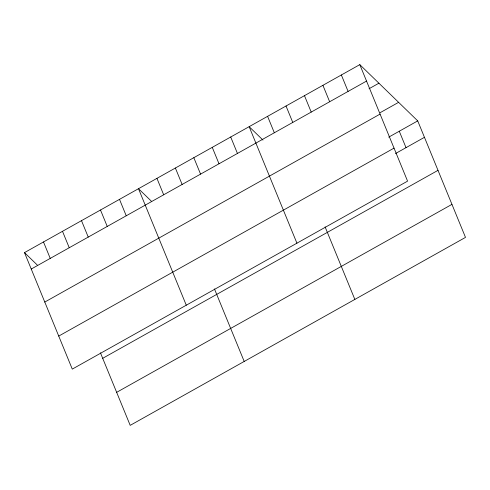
<?xml version="1.0" encoding="UTF-8"?>
<svg xmlns="http://www.w3.org/2000/svg" width="490" height="490" viewBox="0 0 490 490"><rect width="100%" height="100%" fill="white"/><g stroke="black" fill="none" stroke-linecap="round" stroke-linejoin="round"><path stroke-width="0.73" d="M359.801 64.643L407.576 181.141L72.281 369.111L24.5 252.613L359.801 64.643L417.719 120.889L465.5 237.387L130.199 425.357L100.444 352.806M31.238 269.041L366.538 81.071M369.031 88.745L378.911 83.202M380.166 112.669L398.609 102.33M44.78 302.061L380.081 114.097M388.741 137.139L417.719 120.889M58.733 336.085L394.034 148.121M395.479 153.566L424.456 137.316M102.704 358.312L438.005 170.342M116.657 392.331L451.958 204.367M262.952 140.079L249.153 126.671L296.928 243.169M151.245 201.078L138.499 188.705L186.28 305.203M24.5 252.613L37.24 264.986M399.276 131.228L406.02 147.655M341.359 74.982L348.096 91.41M322.916 85.321L329.654 101.749M304.474 95.66L311.211 112.088M286.031 105.999L292.769 122.427M325.097 226.87L354.852 299.415M267.589 116.332L274.327 132.766M230.71 137.01L237.448 153.437M212.268 147.349L219.006 163.776M193.826 157.688L200.563 174.115M175.383 168.027L182.121 184.454M214.449 288.898L244.204 361.449M156.941 178.366L163.678 194.793M119.499 199.357L126.236 215.784M100.499 210.008L107.237 226.435M81.499 220.659L88.237 237.087M62.5 231.311L69.237 247.738M43.5 241.962L50.237 258.389"/></g></svg>
